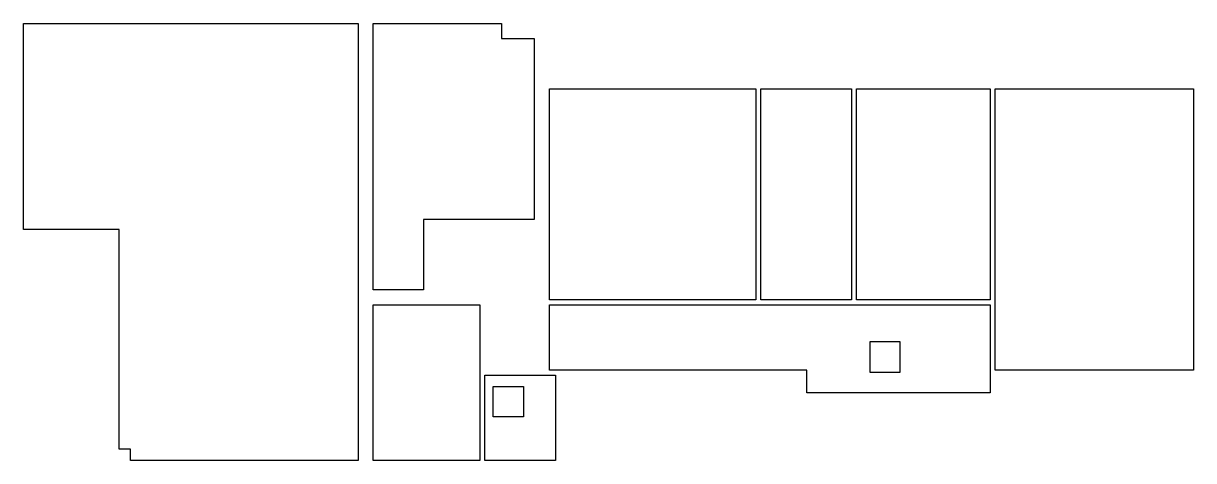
# Model space of a CAD drawing. Header units: metres. Extents: x 5.3 to 28.5, y 8 to 16.7.
import ezdxf

# ---------------------------------------------------------------- set-up
doc = ezdxf.new("R2010")
doc.units = ezdxf.units.M
doc.layers.add('AREE LEONARDO', color=5, linetype='Continuous')

msp = doc.modelspace()

# ---------------------------------------------------------------- linework, layer by layer
at = {"layer": 'AREE LEONARDO', "lineweight": 30}
for points in [[(5.268, 16.736), (11.918, 16.736), (11.918, 8.033), (7.396, 8.033), (7.396, 8.261), (7.168, 8.258), (7.168, 12.633), (5.268, 12.633), (5.268, 16.736)], [(12.219, 16.736), (14.769, 16.736), (14.769, 16.435), (15.42, 16.435), (15.42, 12.835), (13.219, 12.835), (13.219, 11.433), (12.219, 11.433), (12.219, 16.736)], [(15.72, 15.435), (19.823, 15.435), (19.823, 11.233), (15.72, 11.233)], [(21.821, 15.435), (24.479, 15.435), (24.479, 11.233), (21.821, 11.233)], [(24.577, 15.435), (28.523, 15.435), (28.523, 9.834), (24.577, 9.834)], [(12.219, 11.132), (14.341, 11.132), (14.341, 8.033), (12.219, 8.033), (12.219, 11.132)], [(15.72, 11.132), (24.479, 11.132), (24.479, 9.38), (20.834, 9.38), (20.834, 9.834), (15.72, 9.834), (15.72, 11.132)]]:
    msp.add_lwpolyline(points, close=True, dxfattribs=at)
at = {"layer": 'AREE LEONARDO', "color": 3, "lineweight": 30}
msp.add_lwpolyline([(19.922, 15.435), (21.723, 15.435), (21.723, 11.233), (19.922, 11.233)], close=True, dxfattribs=at)
at = {"layer": 'AREE LEONARDO', "color": 1, "lineweight": 30}
for points in [[(22.092, 9.795), (22.692, 9.795), (22.692, 10.395), (22.092, 10.395), (22.092, 9.795)], [(14.605, 9.506), (15.205, 9.506), (15.205, 8.906), (14.605, 8.906), (14.605, 9.506)]]:
    msp.add_lwpolyline(points, close=True, dxfattribs=at)
at = {"layer": 'AREE LEONARDO', "color": 6, "lineweight": 30}
msp.add_lwpolyline([(14.439, 9.733), (15.841, 9.733), (15.841, 8.033), (14.439, 8.033)], close=True, dxfattribs=at)

doc.saveas('drawing.dxf')
